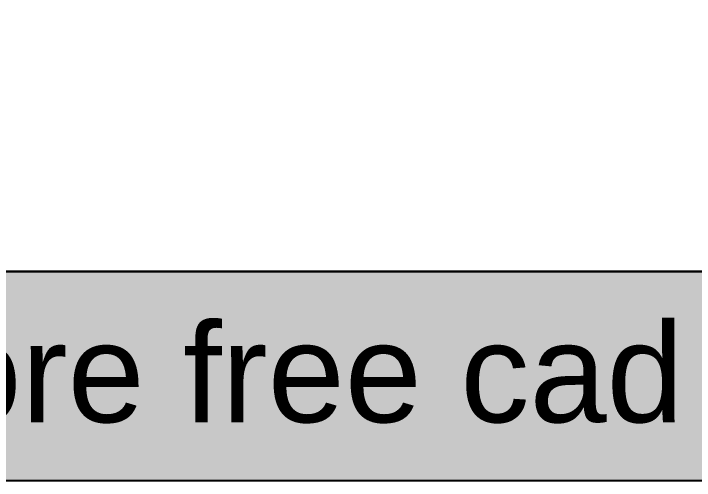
# Model space of a CAD drawing. Header units: millimetres. Extents: x 61831 to 121408, y 302 to 24841.
# Drawn here: x 103361 to 107579, y 302 to 3191 of the extents above; entities that cross this region are included whole.
import ezdxf

# ---------------------------------------------------------------- set-up
doc = ezdxf.new("R2010")
doc.units = ezdxf.units.MM
doc.layers.add('www.cad-blocks.net', color=7, linetype='Continuous')
doc.styles.get("Standard").update_dxf_attribs({"font": 'arial.ttf'})

# ---------------------------------------------------------------- blocks, each defined once
blk = doc.blocks.new('FORMAT')
at = {"layer": 'www.cad-blocks.net', "true_color": 0x546d8e}
h = blk.add_hatch(color=155, dxfattribs=at)
h.set_gradient(color1=(68, 68, 68), color2=(84, 109, 142), tint=1)
h.paths.add_polyline_path([(69289.5, 1594), (69289.5, 301.7), (121407.7, 301.7), (121407.7, 1594)])
at = {"layer": 'www.cad-blocks.net', "color": 155, "true_color": 0x546d8e}
for p, q in [((69289.5, 1594), (121407.7, 1594)), ((69289.5, 1594), (121407.7, 1594)), ((69289.5, 301.7), (121407.7, 301.7))]:
    blk.add_line(p, q, dxfattribs=at)
blk.add_lwpolyline([(69289.5, 22745.2), (121407.7, 22745.2), (121407.7, 1594), (69289.5, 1594)], close=True, dxfattribs=at)
at = {"layer": 'www.cad-blocks.net', "insert": (98306.8, 1275.5), "char_height": 614.25, "attachment_point": 1}
blk.add_mtext_dynamic_manual_height_columns('{\\C255;\\c16777215;download more free cad collection at: www.cad-blocks.net}', width=45138.163, gutter_width=12.5, heights=[0], dxfattribs=at)

msp = doc.modelspace()

# ---------------------------------------------------------------- block references
msp.add_blockref('FORMAT', (0, 0))

doc.saveas('drawing.dxf')
